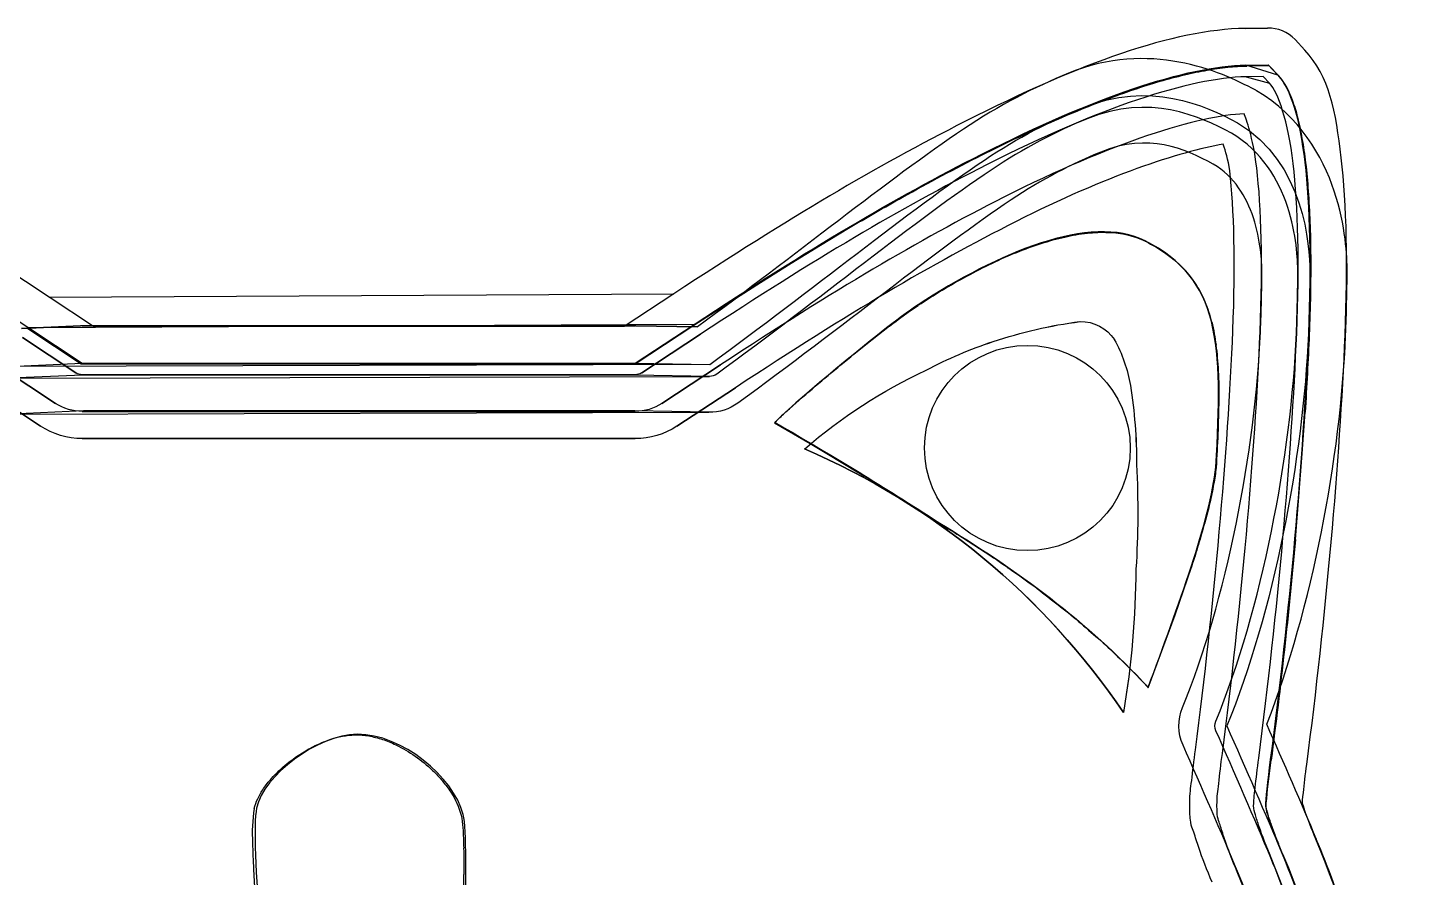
# Model space of a CAD drawing. Extents: x 5 to 93, y -1 to 101.
# Drawn here: x 35.3 to 92.7, y 65.8 to 100.9 of the extents above; entities that cross this region are included whole.
import ezdxf

# ---------------------------------------------------------------- set-up
doc = ezdxf.new("R2010")
doc.units = 0
for name, color, linetype in [('Board_outline_cat', 7, 'CONTINUOUS'), ('Board_outline_dog', 7, 'CONTINUOUS'), ('board_silkscreen_cat', 7, 'CONTINUOUS'), ('board_silkscreen_dog', 7, 'CONTINUOUS'), ('laser_cat_1', 7, 'CONTINUOUS'), ('laser_cat_1_copy_copy', 7, 'CONTINUOUS'), ('laser_cat_2', 7, 'CONTINUOUS'), ('laser_component_cutouts', 7, 'CONTINUOUS'), ('laser_dog_1', 7, 'CONTINUOUS'), ('laser_dog_2', 7, 'CONTINUOUS'), ('laser_dog_2_copy', 7, 'CONTINUOUS'), ('Layer_3_board_inset', 7, 'CONTINUOUS'), ('Mech_Outlines_Cat', 7, 'CONTINUOUS'), ('Mech_Outlines_Dog', 7, 'CONTINUOUS'), ('Silkscreen_cat', 7, 'CONTINUOUS'), ('Silkscreen_dog', 7, 'CONTINUOUS')]:
    doc.layers.add(name, color=color, linetype=linetype)

msp = doc.modelspace()

# ---------------------------------------------------------------- linework, layer by layer
at = {"layer": 'Board_outline_cat', "color": 1}
for points in [[(85.574518, 99.328981), (86.491225, 99.3449), (86.89402, 98.914114)], [(35.30958, 88.47957), (37.516572, 87.018165), (48.935587, 87.018165), (60.354599, 87.018165), (62.780049, 88.611344)]]:
    msp.add_lwpolyline(points, close=True, dxfattribs=at)
for points in [[(12.478233, 99.356153), (17.256815, 99.003159), (24.956174, 95.335275), (35.30958, 88.47957)], [(74.6716, 95.653322), (79.31296, 98.008572), (83.102275, 99.286048), (85.574518, 99.328981)], [(86.89402, 98.914114), (87.939337, 97.796151), (88.385, 94.009848), (88.151152, 88.233632)], [(62.780049, 88.611344), (67.619549, 91.790215), (70.977768, 93.778896), (74.6716, 95.653322)], [(88.151152, 88.233632), (87.944115, 83.11966), (87.363992, 76.622167), (86.579832, 70.63453)], [(86.579832, 70.63453), (86.467438, 69.77634), (86.375194, 68.923729), (86.374841, 68.739839)], [(86.374841, 68.739839), (86.374528, 68.55595), (86.681254, 67.668103), (87.056549, 66.766847)], [(87.056549, 66.766847), (89.06572, 61.941892), (90.602016, 55.87501), (91.219154, 50.328572)]]:
    msp.add_open_spline(points, degree=3, dxfattribs=at)
at = {"layer": 'Board_outline_dog', "color": 1}
msp.add_lwpolyline([(34.511335, 86.88308), (37.516572, 87.018165), (48.935587, 87.018165), (60.354599, 87.018165), (63.428623, 86.964964)], close=True, dxfattribs=at)
for points in [[(78.828639, 97.569294), (81.591232, 98.696587), (83.871341, 97.676932), (85.221741, 96.947731)], [(74.771379, 95.403871), (76.147281, 96.32583), (77.539228, 97.043141), (78.828639, 97.569294)], [(85.221741, 96.947731), (88.004497, 95.298469), (88.211559, 91.82059), (88.211361, 90.805311)], [(63.428623, 86.964964), (67.621429, 90.007859), (71.676231, 93.329882), (74.771379, 95.403871)], [(88.211361, 90.805311), (88.207859, 89.998921), (88.187886, 89.140818), (88.151152, 88.233632)], [(88.151152, 88.233632), (87.944115, 83.11966), (86.715419, 76.721948), (84.78378, 72.031459)], [(84.78378, 72.031459), (85.54776, 70.301531), (86.398242, 68.357689), (87.056549, 66.766847)], [(87.056549, 66.766847), (88.009636, 64.478041), (88.856314, 61.90977), (89.548945, 59.250157)]]:
    msp.add_open_spline(points, degree=3, dxfattribs=at)
at = {"layer": 'board_silkscreen_cat', "color": 7}
for points in [[(83.026383, 98.928589), (83.026383, 98.923297)], [(83.957722, 99.12174), (83.960367, 99.119094)], [(84.817617, 99.246094), (84.817617, 99.243448)], [(85.598141, 99.293716), (86.51624, 99.312237)], [(86.51624, 99.31224), (86.918409, 98.880966)], [(86.918409, 98.880966), (86.918409, 98.87832)], [(80.954709, 98.325341), (80.954709, 98.325341)], [(82.023617, 98.661362), (82.026263, 98.661362)], [(79.816987, 97.917883), (79.819633, 97.917883)], [(87.474029, 97.894073), (87.474029, 97.894073)], [(78.621081, 97.444276), (78.621081, 97.444276)], [(87.696287, 97.171758), (87.698933, 97.171758)], [(77.361662, 96.901886), (77.364308, 96.901886)], [(87.881498, 96.301279), (87.878852, 96.298633)], [(74.678781, 95.621297), (74.678781, 95.621297)], [(88.029664, 95.287925), (88.03231, 95.287925)], [(71.392662, 93.87505), (71.392662, 93.87505)], [(88.138136, 94.134341), (88.138136, 94.136987)], [(67.990125, 91.89332), (69.154281, 92.59182)], [(69.154281, 92.59182), (69.156927, 92.589175)], [(88.20693, 92.84582), (88.209576, 92.84582)], [(66.780977, 91.149841), (67.990125, 91.89332)], [(88.23868, 91.425005), (88.241326, 91.425005)], [(65.516261, 90.353448), (66.780977, 91.149841)], [(62.769883, 88.58338), (65.516261, 90.353448)], [(88.228102, 89.877195), (88.230748, 89.87455)], [(60.341011, 86.990591), (62.769883, 88.58338)], [(35.261162, 88.451089), (37.470427, 86.990591)], [(88.177828, 88.205029), (88.180474, 88.202383)], [(37.470427, 86.990591), (48.905727, 86.990591)], [(48.905727, 86.990591), (60.341011, 86.990591)], [(87.894724, 83.281136), (88.011141, 84.987693)], [(87.608969, 79.735714), (87.894724, 83.281136)], [(87.608969, 79.735714), (87.608969, 79.733068)], [(86.510959, 69.861469), (86.606203, 70.612883)], [(86.460685, 69.414323), (86.484498, 69.628633)], [(86.48449, 69.628633), (86.510959, 69.861469)], [(86.410414, 68.906318), (86.423644, 69.049195)], [(86.423641, 69.049195), (86.439516, 69.218526)], [(86.439516, 69.218526), (86.460683, 69.414323)], [(86.39982, 68.721115), (86.39982, 68.721115)], [(86.402469, 68.795198), (86.402469, 68.795198)], [(86.434219, 68.530615), (86.434219, 68.530615)], [(86.47656, 68.382448), (86.47656, 68.382448)], [(86.532112, 68.205175), (86.532112, 68.205175)], [(86.600906, 68.004089), (86.598261, 68.001443)], [(86.680279, 67.779198), (86.600906, 68.004089)], [(86.770245, 67.535779), (86.680279, 67.779198)], [(87.082451, 66.747318), (86.971331, 67.017198)], [(86.971331, 67.017198), (86.971331, 67.017198)], [(87.082451, 66.747318), (87.082451, 66.747318)]]:
    msp.add_lwpolyline(points, dxfattribs=at)
at = {"layer": 'board_silkscreen_cat', "color": 4}
for points in [[(78.718974, 88.736841), (78.72162, 88.736841)], [(80.137138, 87.998654), (80.137138, 87.996008)], [(75.131227, 87.908695), (75.131227, 87.903404)], [(72.366326, 86.728656), (72.368972, 86.726011)], [(80.801245, 86.091008), (80.801245, 86.091008)], [(67.347172, 83.476925), (67.34188, 83.471633)], [(67.347172, 83.476925), (67.349818, 83.471633)], [(81.055235, 82.823404), (81.05788, 82.823404)], [(81.036727, 78.523925), (81.028789, 78.523925)]]:
    msp.add_lwpolyline(points, dxfattribs=at)
at = {"layer": 'board_silkscreen_cat', "color": 7}
for points in [[(82.026263, 98.661362), (82.356992, 98.759258), (82.69037, 98.84657), (83.029029, 98.928589)], [(83.026383, 98.923297), (83.351831, 99.005315), (83.664039, 99.071461), (83.96037, 99.11644)], [(83.960367, 99.119094), (84.230232, 99.172013), (84.518636, 99.214344), (84.817615, 99.243448)], [(84.817617, 99.243448), (85.082201, 99.275201), (85.344136, 99.291073), (85.598141, 99.291073)], [(86.918409, 98.87832), (87.16712, 98.589922), (87.35498, 98.253904), (87.474029, 97.89407)], [(79.819633, 97.917883), (80.195336, 98.060758), (80.573703, 98.195698), (80.954706, 98.325341)], [(80.954709, 98.325341), (81.30924, 98.444406), (81.666438, 98.555531), (82.026266, 98.661362)], [(78.621081, 97.444276), (79.017956, 97.60832), (79.414831, 97.76707), (79.816987, 97.917883)], [(87.474029, 97.894073), (87.561347, 97.663883), (87.635438, 97.423115), (87.698935, 97.171758)], [(77.364308, 96.901886), (77.779706, 97.089737), (78.200383, 97.269656), (78.621078, 97.444276)], [(87.698933, 97.171758), (87.778302, 96.856906), (87.839154, 96.568508), (87.878847, 96.301279)], [(74.678781, 95.621297), (75.562498, 96.071094), (76.459425, 96.497073), (77.361662, 96.904529)], [(87.878852, 96.298633), (87.942349, 95.970547), (87.99262, 95.63188), (88.027019, 95.285279)], [(71.392662, 93.87505), (72.4748, 94.4783), (73.572826, 95.060383), (74.678781, 95.621297)], [(88.03231, 95.287925), (88.077284, 94.904279), (88.11168, 94.520636), (88.140781, 94.134341)], [(69.156927, 92.589175), (69.89511, 93.028386), (70.641237, 93.457008), (71.392659, 93.87505)], [(88.138136, 94.136987), (88.169883, 93.705719), (88.191055, 93.277091), (88.20693, 92.845823)], [(88.209576, 92.84582), (88.228097, 92.372216), (88.236034, 91.898612), (88.241323, 91.425005)], [(88.241326, 91.425005), (88.243972, 90.90907), (88.241326, 90.393133), (88.230742, 89.877195)], [(88.230748, 89.87455), (88.220164, 89.318925), (88.204279, 88.760656), (88.180474, 88.202383)], [(88.180474, 88.202383), (88.135485, 87.130823), (88.079933, 86.056615), (88.011138, 84.985055)], [(87.608969, 79.733068), (87.336456, 76.687716), (87.003078, 73.645008), (86.606203, 70.610237)], [(86.39982, 68.721115), (86.39982, 68.747573), (86.39982, 68.771386), (86.402466, 68.795198)], [(86.434219, 68.530615), (86.415698, 68.591464), (86.405117, 68.654969), (86.39982, 68.721115)], [(86.402469, 68.795198), (86.405115, 68.832234), (86.407761, 68.869281), (86.410406, 68.906318)], [(86.47656, 68.382448), (86.463331, 68.43007), (86.447445, 68.480344), (86.436867, 68.527966)], [(86.532112, 68.205175), (86.513591, 68.266031), (86.495084, 68.32424), (86.47656, 68.382448)], [(86.598261, 68.001443), (86.577094, 68.070229), (86.553287, 68.136375), (86.532115, 68.205169)], [(86.971331, 67.017198), (86.902537, 67.189175), (86.833742, 67.361154), (86.767597, 67.535779)], [(87.082451, 66.747318), (87.728034, 65.196862), (88.283654, 63.651698), (88.749323, 62.119758)]]:
    msp.add_open_spline(points, degree=3, dxfattribs=at)
at = {"layer": 'board_silkscreen_cat', "color": 4}
for points in [[(75.131227, 87.903404), (76.295383, 88.300279), (77.496602, 88.57544), (78.721623, 88.731544)], [(78.72162, 88.736841), (79.287818, 88.744779), (79.822281, 88.466964), (80.139784, 87.996005)], [(80.137138, 87.996008), (80.465219, 87.400695), (80.690125, 86.757758), (80.801245, 86.091011)], [(72.368972, 86.726011), (73.265914, 87.202258), (74.189308, 87.596492), (75.131224, 87.90605)], [(67.349818, 83.471633), (68.852651, 84.778675), (70.540693, 85.874047), (72.366323, 86.726005)], [(80.801245, 86.091008), (80.973214, 85.016802), (81.057883, 83.92407), (81.057883, 82.820755)], [(67.34188, 83.471633), (72.68648, 81.177695), (77.258472, 77.396797), (80.518138, 72.576089)], [(81.05788, 82.823404), (81.129323, 81.35232), (81.121378, 79.918276), (81.031422, 78.523925)], [(81.028789, 78.523925), (81.01556, 76.53955), (80.843578, 74.552526), (80.515498, 72.581386)]]:
    msp.add_open_spline(points, degree=3, dxfattribs=at)
at = {"layer": 'board_silkscreen_dog', "color": 7}
for points in [[(83.032778, 98.927502), (83.032778, 98.92221)], [(83.964117, 99.120653), (83.966763, 99.118007)], [(84.824013, 99.245007), (84.824013, 99.242362)], [(85.604536, 99.29263), (86.522635, 99.311151)], [(86.522635, 99.311153), (86.924804, 98.87988)], [(86.924804, 98.87988), (86.924804, 98.877234)], [(80.961104, 98.324255), (80.961104, 98.324255)], [(82.030013, 98.660276), (82.032658, 98.660276)], [(79.823382, 97.916796), (79.826028, 97.916796)], [(87.480424, 97.892987), (87.480424, 97.892987)], [(78.627476, 97.44319), (78.627476, 97.44319)], [(87.702682, 97.170671), (87.705328, 97.170671)], [(77.368057, 96.900799), (77.370703, 96.900799)], [(87.887893, 96.300192), (87.885247, 96.297546)], [(74.685177, 95.62021), (74.685177, 95.62021)], [(88.03606, 95.286838), (88.038705, 95.286838)], [(71.399057, 93.873963), (71.399057, 93.873963)], [(88.144531, 94.133255), (88.144531, 94.135901)], [(67.996521, 91.892234), (69.160677, 92.590734)], [(69.160677, 92.590734), (69.163322, 92.588088)], [(88.213325, 92.844734), (88.215971, 92.844734)], [(66.787372, 91.148755), (67.996521, 91.892234)], [(88.245075, 91.423919), (88.247721, 91.423919)], [(65.522656, 90.352362), (66.787372, 91.148755)], [(62.776278, 88.582294), (65.522656, 90.352362)], [(88.234497, 89.876109), (88.237143, 89.873463)], [(60.347406, 86.989505), (62.776278, 88.582294)], [(35.267557, 88.450002), (37.476822, 86.989505)], [(88.184224, 88.203942), (88.186869, 88.201296)], [(37.476822, 86.989505), (48.912122, 86.989505)], [(48.912122, 86.989505), (60.347406, 86.989505)], [(87.901119, 83.280049), (88.017536, 84.986606)], [(87.615364, 79.734627), (87.901119, 83.280049)], [(87.615364, 79.734627), (87.615364, 79.731981)], [(86.517354, 69.860382), (86.612599, 70.611796)], [(86.46708, 69.413237), (86.490893, 69.627546)], [(86.490885, 69.627546), (86.517354, 69.860382)], [(86.41681, 68.905231), (86.430039, 69.048109)], [(86.430036, 69.048109), (86.445911, 69.21744)], [(86.445911, 69.21744), (86.467078, 69.413237)], [(86.406216, 68.720028), (86.406216, 68.720028)], [(86.408864, 68.794112), (86.408864, 68.794112)], [(86.440614, 68.529528), (86.440614, 68.529528)], [(86.482955, 68.381362), (86.482955, 68.381362)], [(86.538507, 68.204088), (86.538507, 68.204088)], [(86.607302, 68.003002), (86.604656, 68.000356)], [(86.686674, 67.778112), (86.607302, 68.003002)], [(86.77664, 67.534692), (86.686674, 67.778112)], [(87.088846, 66.746231), (86.977726, 67.016112)], [(86.977726, 67.016112), (86.977726, 67.016112)], [(87.088846, 66.746231), (87.088846, 66.746231)]]:
    msp.add_lwpolyline(points, dxfattribs=at)
at = {"layer": 'board_silkscreen_dog', "color": 6}
for points in [[(77.114052, 91.95838), (77.116697, 91.955734)], [(78.090364, 92.228255), (78.090364, 92.225609)], [(79.024351, 92.387002), (79.024351, 92.384356)], [(79.897474, 92.418755), (79.897474, 92.416109)], [(81.416179, 92.050984), (81.418825, 92.050984)], [(76.105989, 91.590609), (76.108635, 91.590609)], [(82.262849, 91.54563), (82.260203, 91.542984)], [(75.082052, 91.138174), (75.082052, 91.138174)], [(74.05282, 90.614296), (74.05282, 90.614296)], [(83.474646, 90.310026), (83.474646, 90.310026)], [(73.034179, 90.032213), (73.034179, 90.032213)], [(72.036695, 89.405151), (72.036695, 89.405151)], [(83.874153, 89.561255), (83.874153, 89.561255)], [(70.136989, 87.98963), (70.854015, 88.550544)], [(70.854015, 88.550544), (70.859307, 88.545252)], [(84.154609, 88.717234), (84.159901, 88.717234)], [(69.382935, 87.383731), (70.136989, 87.98963)], [(84.334541, 87.764731), (84.331896, 87.762085)], [(84.427138, 86.69582), (84.429783, 86.69582)], [(66.723875, 85.132132), (67.263619, 85.60838)], [(67.263619, 85.60838), (67.263619, 85.60838)], [(84.44831, 85.499898), (84.450955, 85.497252)], [(66.110039, 84.550046), (67.573177, 83.69544)], [(66.110039, 84.550046), (66.112685, 84.550046)], [(66.327, 84.769653), (66.327, 84.769653)], [(67.573177, 83.69544), (68.261104, 83.287987)], [(80.794414, 83.512884), (80.79706, 83.510238), (80.79706, 83.510238), (80.79706, 83.510238)], [(68.261104, 83.287987), (68.930492, 82.885815), (69.586653, 82.48894)], [(69.586653, 82.48894), (69.589299, 82.48894)], [(84.33982, 82.700612), (84.33982, 82.703257)], [(84.241927, 82.015341), (84.239281, 82.015341)], [(84.083182, 81.250692), (84.085828, 81.250692)], [(72.925692, 80.388148), (72.925692, 80.388148)], [(83.871521, 80.417255), (83.868875, 80.417255)], [(83.614867, 79.528252), (83.614867, 79.525606)], [(74.806893, 79.20282), (74.806893, 79.205466)], [(75.722341, 78.586335), (75.717049, 78.578398)], [(82.99575, 77.61796), (83.321182, 78.591632)], [(82.64913, 76.623132), (82.99575, 77.61796)], [(77.4977, 77.28988), (77.489763, 77.279296)], [(81.540541, 73.606882), (82.284021, 75.61507), (82.64913, 76.623132)], [(79.18839, 75.898169), (79.183099, 75.892877)], [(80.781171, 74.400632), (80.781171, 74.400632)], [(47.740021, 71.466398), (47.742666, 71.463752)], [(48.78776, 71.659546), (48.78776, 71.659546)], [(49.346028, 71.611921), (49.346028, 71.611921)], [(49.909591, 71.471692), (49.912236, 71.469046)], [(46.681687, 70.96369), (46.681687, 70.96369)], [(47.205557, 71.246796), (47.205557, 71.246796)], [(50.467875, 71.246796), (50.467875, 71.246796)], [(51.978635, 70.191112), (51.981281, 70.191112)], [(45.329653, 69.855085), (45.329653, 69.855085)], [(52.388736, 69.754549), (52.388736, 69.751903)], [(44.76081, 69.021651), (44.76081, 69.021651)], [(45.001572, 69.439695), (45.001572, 69.439695)], [(52.732705, 69.291528), (52.732705, 69.291528)], [(44.620572, 68.61419), (44.620572, 68.61419)], [(53.163979, 68.344317), (53.163979, 68.344317)], [(53.232757, 67.815151), (53.235403, 67.815151)], [(44.562364, 67.188088), (44.562364, 67.188088)], [(53.267153, 66.976424), (53.264507, 66.973778)], [(44.670843, 64.857109), (44.602057, 66.105945)], [(44.602057, 66.105945), (44.602057, 66.105945)], [(53.256575, 64.634862), (53.27245, 65.894273)]]:
    msp.add_lwpolyline(points, dxfattribs=at)
at = {"layer": 'board_silkscreen_dog', "color": 7}
for points in [[(82.032658, 98.660276), (82.363388, 98.758171), (82.696765, 98.845484), (83.035424, 98.927502)], [(83.032778, 98.92221), (83.358226, 99.004229), (83.670435, 99.070374), (83.966765, 99.115354)], [(83.966763, 99.118007), (84.236627, 99.170927), (84.525031, 99.213257), (84.82401, 99.242362)], [(84.824013, 99.242362), (85.088596, 99.274114), (85.350531, 99.289987), (85.604536, 99.289987)], [(86.924804, 98.877234), (87.173515, 98.588835), (87.361375, 98.252817), (87.480424, 97.892984)], [(79.826028, 97.916796), (80.201731, 98.059671), (80.580099, 98.194612), (80.961101, 98.324255)], [(80.961104, 98.324255), (81.315635, 98.44332), (81.672833, 98.554445), (82.032661, 98.660276)], [(78.627476, 97.44319), (79.024351, 97.607234), (79.421226, 97.765984), (79.823382, 97.916796)], [(87.480424, 97.892987), (87.567742, 97.662796), (87.641833, 97.422028), (87.70533, 97.170671)], [(77.370703, 96.900799), (77.786101, 97.088651), (78.206778, 97.26857), (78.627474, 97.44319)], [(87.705328, 97.170671), (87.784697, 96.85582), (87.845549, 96.567421), (87.885242, 96.300192)], [(74.685177, 95.62021), (75.568893, 96.070007), (76.46582, 96.495987), (77.368057, 96.903442)], [(87.885247, 96.297546), (87.948744, 95.96946), (87.999015, 95.630794), (88.033414, 95.284192)], [(71.399057, 93.873963), (72.481195, 94.477213), (73.579221, 95.059296), (74.685177, 95.62021)], [(88.038705, 95.286838), (88.083679, 94.903192), (88.118075, 94.519549), (88.147177, 94.133255)], [(69.163322, 92.588088), (69.901505, 93.027299), (70.647632, 93.455921), (71.399054, 93.873963)], [(88.144531, 94.135901), (88.176278, 93.704632), (88.19745, 93.276005), (88.213325, 92.844737)], [(88.215971, 92.844734), (88.234492, 92.37113), (88.242429, 91.897526), (88.247718, 91.423919)], [(88.247721, 91.423919), (88.250367, 90.907984), (88.247721, 90.392046), (88.237138, 89.876109)], [(88.237143, 89.873463), (88.22656, 89.317838), (88.210674, 88.75957), (88.186869, 88.201296)], [(88.186869, 88.201296), (88.14188, 87.129737), (88.086328, 86.055528), (88.017533, 84.983968)], [(87.615364, 79.731981), (87.342851, 76.68663), (87.009474, 73.643921), (86.612599, 70.609151)], [(86.406216, 68.720028), (86.406216, 68.746487), (86.406216, 68.770299), (86.408861, 68.794112)], [(86.440614, 68.529528), (86.422093, 68.590377), (86.411513, 68.653882), (86.406216, 68.720028)], [(86.408864, 68.794112), (86.41151, 68.831148), (86.414156, 68.868195), (86.416802, 68.905231)], [(86.482955, 68.381362), (86.469726, 68.428984), (86.453841, 68.479257), (86.443263, 68.52688)], [(86.538507, 68.204088), (86.519986, 68.264945), (86.501479, 68.323153), (86.482955, 68.381362)], [(86.604656, 68.000356), (86.583489, 68.069143), (86.559682, 68.135288), (86.53851, 68.204083)], [(86.977726, 67.016112), (86.908932, 67.188088), (86.840138, 67.360067), (86.773992, 67.534692)], [(87.088846, 66.746231), (87.734429, 65.195776), (88.290049, 63.650612), (88.755718, 62.118671)]]:
    msp.add_open_spline(points, degree=3, dxfattribs=at)
at = {"layer": 'board_silkscreen_dog', "color": 6}
for points in [[(76.108635, 91.590609), (76.457888, 91.73613), (76.793914, 91.857835), (77.116697, 91.955734)], [(77.116697, 91.955734), (77.436849, 92.064216), (77.762281, 92.154171), (78.09301, 92.225612)], [(78.090364, 92.225609), (78.39464, 92.297044), (78.7042, 92.349958), (79.021703, 92.384356)], [(79.024351, 92.384356), (79.315385, 92.418752), (79.606421, 92.429335), (79.897474, 92.416104)], [(79.897474, 92.416109), (80.423992, 92.405526), (80.94258, 92.281174), (81.418828, 92.050987)], [(81.418825, 92.050984), (81.712507, 91.905463), (81.995614, 91.73613), (82.262846, 91.542987)], [(75.082052, 91.138174), (75.423359, 91.304859), (75.764682, 91.455671), (76.108638, 91.590609)], [(82.260203, 91.542984), (82.739099, 91.214898), (83.151846, 90.79421), (83.474648, 90.310023)], [(74.05282, 90.614296), (74.391494, 90.796859), (74.73545, 90.971484), (75.082052, 91.138174)], [(73.034179, 90.032213), (73.370205, 90.233294), (73.708864, 90.429088), (74.05282, 90.614296)], [(83.474646, 90.310026), (83.630739, 90.074546), (83.763031, 89.82319), (83.874153, 89.561255)], [(72.036695, 89.405151), (72.364778, 89.622112), (72.698153, 89.831127), (73.034179, 90.032213)], [(70.859307, 88.545252), (71.20856, 88.82571), (71.600153, 89.111458), (72.036705, 89.402499)], [(83.874153, 89.561255), (83.987937, 89.288734), (84.083182, 89.005627), (84.154609, 88.714585)], [(84.159901, 88.717234), (84.241921, 88.389153), (84.300138, 88.071651), (84.337169, 87.762091)], [(67.263619, 85.60838), (67.962122, 86.21163), (68.668554, 86.804294), (69.385583, 87.38638)], [(72.298643, 83.512884), (72.298643, 85.854446), (74.200997, 87.751509), (76.547852, 87.751509)], [(76.547852, 87.751509), (78.89206, 87.751509), (80.794414, 85.854446), (80.794414, 83.510238)], [(84.331896, 87.762085), (84.379515, 87.428713), (84.411263, 87.071526), (84.427138, 86.693171)], [(84.429783, 86.69582), (84.45095, 86.269838), (84.456242, 85.870315), (84.448304, 85.499898)], [(66.327, 84.769653), (66.456643, 84.894002), (66.588935, 85.013067), (66.723875, 85.132132)], [(84.450955, 85.497252), (84.4377, 84.565916), (84.400685, 83.631937), (84.342466, 82.697958)], [(66.112685, 84.550046), (66.181479, 84.626778), (66.252922, 84.700859), (66.329646, 84.769653)], [(76.547852, 79.268967), (74.200997, 79.271613), (72.298643, 81.168676), (72.298643, 83.512884)], [(80.79706, 83.510238), (80.79706, 81.168676), (78.894706, 79.268967), (76.547852, 79.268967)], [(80.794414, 83.510238), (80.79706, 83.510238), (80.79706, 83.510238), (80.79706, 83.510238)], [(69.589299, 82.48894), (70.71113, 81.806317), (71.825031, 81.105174), (72.928338, 80.388148)], [(84.33982, 82.703257), (84.316007, 82.465132), (84.284268, 82.237596), (84.239278, 82.017987)], [(84.239281, 82.015341), (84.194307, 81.761335), (84.141388, 81.50469), (84.080536, 81.250692)], [(84.085828, 81.250692), (84.019682, 80.972882), (83.950888, 80.695065), (83.874151, 80.419903)], [(72.925692, 80.388148), (73.5607, 80.007153), (74.18776, 79.610278), (74.806893, 79.20546)], [(83.868875, 80.417255), (83.786854, 80.118276), (83.702185, 79.821942), (83.612221, 79.525612)], [(83.614867, 79.525606), (83.519619, 79.213398), (83.421724, 78.901184), (83.321182, 78.588979)], [(74.806893, 79.205466), (75.113802, 79.001739), (75.418078, 78.795364), (75.722341, 78.586341)], [(75.717049, 78.578398), (76.338815, 78.165648), (76.931476, 77.734377), (77.492393, 77.279294)], [(77.489763, 77.279296), (78.0692, 76.850671), (78.632765, 76.387651), (79.180453, 75.890234)], [(79.183099, 75.892877), (79.704338, 75.451026), (80.236138, 74.95096), (80.781177, 74.397981)], [(80.781171, 74.400632), (81.040474, 74.13869), (81.291833, 73.874106), (81.540541, 73.606882)], [(47.205557, 71.246796), (47.382822, 71.331466), (47.562736, 71.402901), (47.740021, 71.463757)], [(47.742666, 71.463752), (48.081341, 71.585458), (48.433239, 71.648955), (48.787773, 71.656893)], [(48.78776, 71.659546), (48.978268, 71.659546), (49.166111, 71.643671), (49.346028, 71.611921)], [(49.346028, 71.611921), (49.539185, 71.580174), (49.727028, 71.532544), (49.912239, 71.469046)], [(49.912236, 71.469046), (50.097447, 71.410835), (50.285307, 71.334106), (50.470505, 71.246796)], [(45.329653, 69.855085), (45.72388, 70.289005), (46.181619, 70.66207), (46.681687, 70.96369)], [(46.681687, 70.96369), (46.848359, 71.066882), (47.022994, 71.159487), (47.205557, 71.246796)], [(50.467875, 71.246796), (51.02614, 70.976924), (51.536783, 70.619734), (51.978635, 70.191112)], [(51.981281, 70.191112), (52.124151, 70.056171), (52.261739, 69.910653), (52.391382, 69.754549)], [(45.001572, 69.439695), (45.099468, 69.582565), (45.210588, 69.722794), (45.329653, 69.855085)], [(52.388736, 69.751903), (52.513099, 69.60638), (52.626867, 69.450276), (52.730057, 69.291531)], [(44.620572, 68.61419), (44.649682, 68.751778), (44.697312, 68.889359), (44.76081, 69.021651)], [(44.76081, 69.021651), (44.829604, 69.169815), (44.911625, 69.307403), (45.001572, 69.437046)], [(52.732705, 69.291528), (52.925846, 69.000487), (53.071364, 68.680335), (53.16133, 68.344317)], [(44.562364, 67.188088), (44.535906, 67.666984), (44.557072, 68.14588), (44.623221, 68.61419)], [(53.163979, 68.344317), (53.201007, 68.172338), (53.224828, 67.995065), (53.232757, 67.815151)], [(53.235403, 67.815151), (53.253924, 67.537341), (53.264502, 67.256882), (53.267151, 66.976424)], [(44.602057, 66.105945), (44.583536, 66.465773), (44.570302, 66.828252), (44.562364, 67.188088)], [(53.264507, 66.973778), (53.272445, 66.613942), (53.275091, 66.254112), (53.272445, 65.891635)]]:
    msp.add_open_spline(points, degree=3, dxfattribs=at)
at = {"layer": 'laser_cat_1', "color": 1}
for points in [[(85.574518, 99.328982), (86.491225, 99.344901), (86.89402, 98.914114)], [(35.30958, 88.47957), (37.516572, 87.018166), (48.935587, 87.018166), (60.354599, 87.018166), (62.780049, 88.611345)]]:
    msp.add_lwpolyline(points, close=True, dxfattribs=at)
at = {"layer": 'laser_cat_1', "color": 7}
for points in [[(78.720098, 88.734188), (78.721509, 88.736841)], [(80.138352, 87.99733), (80.136941, 87.996004)], [(75.131024, 87.907367), (75.131024, 87.903399)], [(72.366228, 86.727331), (72.368768, 86.726005)], [(80.801046, 86.091006), (80.801046, 86.091004)], [(67.341877, 83.471634), (67.347183, 83.476925), (67.349723, 83.471634)], [(81.056359, 82.822077), (81.05777, 82.823403)], [(81.036724, 78.523925), (81.028794, 78.523925)]]:
    msp.add_lwpolyline(points, dxfattribs=at)
at = {"layer": 'laser_cat_1', "color": 1}
for points in [[(12.478233, 99.356154), (17.256815, 99.00316), (24.956174, 95.335276), (35.30958, 88.47957)], [(74.6716, 95.653323), (79.31296, 98.008573), (83.102275, 99.286049), (85.574518, 99.328982)], [(86.89402, 98.914114), (87.939337, 97.796152), (88.385, 94.009849), (88.151152, 88.233633)], [(62.780049, 88.611345), (67.619549, 91.790215), (70.977768, 93.778896), (74.6716, 95.653323)], [(88.151152, 88.233633), (87.944115, 83.119661), (87.363992, 76.622168), (86.579832, 70.634531)], [(86.579832, 70.634531), (86.467438, 69.776341), (86.375194, 68.92373), (86.374841, 68.73984)], [(86.374841, 68.73984), (86.374528, 68.555951), (86.681254, 67.668103), (87.056549, 66.766847)], [(87.056549, 66.766847), (89.06572, 61.941893), (90.602016, 55.875011), (91.219154, 50.328573)]]:
    msp.add_open_spline(points, degree=3, dxfattribs=at)
at = {"layer": 'laser_cat_1', "color": 7}
for points in [[(75.131024, 87.903399), (76.295179, 88.300274), (77.496399, 88.575435), (78.720098, 88.734188)], [(78.721509, 88.736841), (79.287709, 88.744777), (79.822173, 88.466963), (80.138352, 87.99733)], [(80.136941, 87.996004), (80.465021, 87.400691), (80.689927, 86.757754), (80.801046, 86.091006)], [(72.368768, 86.726005), (73.26571, 87.202252), (74.189105, 87.596487), (75.131024, 87.907367)], [(67.349723, 83.471634), (68.852556, 84.778675), (70.540598, 85.874047), (72.366228, 86.727331)], [(80.801046, 86.091004), (80.973016, 85.016798), (81.057685, 83.924066), (81.056359, 82.822077)], [(80.516823, 72.578738), (77.258469, 77.396798), (72.686477, 81.177696), (67.341877, 83.471634)], [(81.05777, 82.823403), (81.129214, 81.35232), (81.121267, 79.918276), (81.031326, 78.523924)], [(81.028794, 78.523925), (81.015558, 76.53955), (80.843583, 74.552527), (80.516823, 72.578738)]]:
    msp.add_open_spline(points, degree=3, dxfattribs=at)
at = {"layer": 'laser_cat_1_copy_copy', "color": 1}
for points in [[(85.574518, 99.328982), (86.491225, 99.344901), (86.89402, 98.914114)], [(35.30958, 88.47957), (37.516572, 87.018166), (48.935587, 87.018166), (60.354599, 87.018166), (62.780049, 88.611345)]]:
    msp.add_lwpolyline(points, close=True, dxfattribs=at)
at = {"layer": 'laser_cat_1_copy_copy', "color": 7}
for points in [[(78.720098, 88.734188), (78.721509, 88.736841)], [(80.138352, 87.99733), (80.136941, 87.996004)], [(75.131024, 87.907367), (75.131024, 87.903399)], [(72.366228, 86.727331), (72.368768, 86.726005)], [(80.801046, 86.091006), (80.801046, 86.091004)], [(67.341877, 83.471634), (67.347183, 83.476925), (67.349723, 83.471634)], [(81.056359, 82.822077), (81.05777, 82.823403)], [(81.036724, 78.523925), (81.028794, 78.523925)]]:
    msp.add_lwpolyline(points, dxfattribs=at)
at = {"layer": 'laser_cat_1_copy_copy', "color": 1}
for points in [[(12.478233, 99.356154), (17.256815, 99.00316), (24.956174, 95.335276), (35.30958, 88.47957)], [(74.6716, 95.653323), (79.31296, 98.008573), (83.102275, 99.286049), (85.574518, 99.328982)], [(86.89402, 98.914114), (87.939337, 97.796152), (88.385, 94.009849), (88.151152, 88.233633)], [(62.780049, 88.611345), (67.619549, 91.790215), (70.977768, 93.778896), (74.6716, 95.653323)], [(88.151152, 88.233633), (87.944115, 83.119661), (87.363992, 76.622168), (86.579832, 70.634531)], [(86.579832, 70.634531), (86.467438, 69.776341), (86.375194, 68.92373), (86.374841, 68.73984)], [(86.374841, 68.73984), (86.374528, 68.555951), (86.681254, 67.668103), (87.056549, 66.766847)], [(87.056549, 66.766847), (89.06572, 61.941893), (90.602016, 55.875011), (91.219154, 50.328573)]]:
    msp.add_open_spline(points, degree=3, dxfattribs=at)
at = {"layer": 'laser_cat_1_copy_copy', "color": 7}
for points in [[(75.131024, 87.903399), (76.295179, 88.300274), (77.496399, 88.575435), (78.720098, 88.734188)], [(78.721509, 88.736841), (79.287709, 88.744777), (79.822173, 88.466963), (80.138352, 87.99733)], [(80.136941, 87.996004), (80.465021, 87.400691), (80.689927, 86.757754), (80.801046, 86.091006)], [(72.368768, 86.726005), (73.26571, 87.202252), (74.189105, 87.596487), (75.131024, 87.907367)], [(67.349723, 83.471634), (68.852556, 84.778675), (70.540598, 85.874047), (72.366228, 86.727331)], [(80.801046, 86.091004), (80.973016, 85.016798), (81.057685, 83.924066), (81.056359, 82.822077)], [(80.516823, 72.578738), (77.258469, 77.396798), (72.686477, 81.177696), (67.341877, 83.471634)], [(81.05777, 82.823403), (81.129214, 81.35232), (81.121267, 79.918276), (81.031326, 78.523924)], [(81.028794, 78.523925), (81.015558, 76.53955), (80.843583, 74.552527), (80.516823, 72.578738)]]:
    msp.add_open_spline(points, degree=3, dxfattribs=at)
at = {"layer": 'laser_cat_2', "color": 1}
for points in [[(85.574518, 99.328982), (86.491225, 99.344901), (86.89402, 98.914114)], [(35.30958, 88.47957), (37.516572, 87.018166), (48.935587, 87.018166), (60.354599, 87.018166), (62.780049, 88.611345)]]:
    msp.add_lwpolyline(points, close=True, dxfattribs=at)
for points in [[(12.478233, 99.356154), (17.256815, 99.00316), (24.956174, 95.335276), (35.30958, 88.47957)], [(74.6716, 95.653323), (79.31296, 98.008573), (83.102275, 99.286049), (85.574518, 99.328982)], [(86.89402, 98.914114), (87.939337, 97.796152), (88.385, 94.009849), (88.151152, 88.233633)], [(62.780049, 88.611345), (67.619549, 91.790215), (70.977768, 93.778896), (74.6716, 95.653323)], [(88.151152, 88.233633), (87.944115, 83.119661), (87.363992, 76.622168), (86.579832, 70.634531)], [(86.579832, 70.634531), (86.467438, 69.776341), (86.375194, 68.92373), (86.374841, 68.73984)], [(86.374841, 68.73984), (86.374528, 68.555951), (86.681254, 67.668103), (87.056549, 66.766847)], [(87.056549, 66.766847), (89.06572, 61.941893), (90.602016, 55.875011), (91.219154, 50.328573)]]:
    msp.add_open_spline(points, degree=3, dxfattribs=at)
at = {"layer": 'laser_component_cutouts', "color": 6}
msp.add_lwpolyline([(80.794414, 83.512883), (80.79706, 83.510238), (80.79706, 83.510238), (80.79706, 83.510238)], dxfattribs=at)
for points in [[(72.298643, 83.512883), (72.298643, 85.854446), (74.200997, 87.751508), (76.547852, 87.751508)], [(76.547852, 87.751508), (78.89206, 87.751508), (80.794414, 85.854446), (80.794414, 83.510238)], [(76.547852, 79.268966), (74.200997, 79.271612), (72.298643, 81.168675), (72.298643, 83.512883)], [(80.79706, 83.510238), (80.79706, 81.168675), (78.894706, 79.268966), (76.547852, 79.268966)], [(80.794414, 83.510238), (80.79706, 83.510238), (80.79706, 83.510238), (80.79706, 83.510238)]]:
    msp.add_open_spline(points, degree=3, dxfattribs=at)
at = {"layer": 'laser_dog_1', "color": 1}
msp.add_lwpolyline([(34.511336, 86.88308), (37.51657, 87.018165), (48.935586, 87.018165), (60.354599, 87.018165), (63.428623, 86.964964)], close=True, dxfattribs=at)
at = {"layer": 'laser_dog_1', "color": 2}
msp.add_lwpolyline([(81.532544, 73.618192), (81.532544, 73.618192)], close=True, dxfattribs=at)
at = {"layer": 'laser_dog_1', "color": 1}
for points in [[(78.82864, 97.569294), (81.591232, 98.696587), (83.871342, 97.676932), (85.221741, 96.947731)], [(74.77138, 95.403871), (76.147281, 96.32583), (77.539229, 97.043141), (78.82864, 97.569294)], [(85.221741, 96.947731), (88.004498, 95.298469), (88.211558, 91.82059), (88.211361, 90.805311)], [(63.428623, 86.964964), (67.621429, 90.007859), (71.676232, 93.329882), (74.77138, 95.403871)], [(88.211361, 90.805311), (88.207861, 89.998921), (88.18788, 89.140818), (88.151152, 88.233632)], [(88.151152, 88.233632), (87.944116, 83.11966), (86.715419, 76.721948), (84.78378, 72.031459)], [(84.78378, 72.031459), (85.547759, 70.301531), (86.398241, 68.357689), (87.05655, 66.766847)], [(87.05655, 66.766847), (88.009637, 64.478041), (88.856315, 61.90977), (89.548945, 59.250157)]]:
    msp.add_open_spline(points, degree=3, dxfattribs=at)
at = {"layer": 'laser_dog_1', "color": 2}
for points in [[(81.409515, 92.071952), (79.17824, 93.20657), (75.307949, 91.575552), (72.04222, 89.42579)], [(84.328288, 82.717568), (84.626978, 87.872133), (84.511363, 90.494645), (81.409515, 92.071952)], [(72.04222, 89.42579), (70.479071, 88.396799), (66.507278, 85.026506), (66.126151, 84.568502)], [(66.126151, 84.568502), (68.677457, 83.079027), (70.558688, 81.947686), (72.931737, 80.403333)], [(81.532544, 73.618192), (82.766716, 76.922316), (84.106458, 80.580343), (84.328288, 82.717568)], [(72.931737, 80.403333), (76.110434, 78.481656), (79.056532, 76.31925), (81.532544, 73.618192)]]:
    msp.add_open_spline(points, degree=3, dxfattribs=at)
at = {"layer": 'laser_dog_2', "color": 1}
msp.add_lwpolyline([(34.511336, 86.88308), (37.51657, 87.018165), (48.935586, 87.018165), (60.354599, 87.018165), (63.428623, 86.964964)], close=True, dxfattribs=at)
for points in [[(78.82864, 97.569294), (81.591232, 98.696587), (83.871342, 97.676932), (85.221741, 96.947731)], [(74.77138, 95.403871), (76.147281, 96.32583), (77.539229, 97.043141), (78.82864, 97.569294)], [(85.221741, 96.947731), (88.004498, 95.298469), (88.211558, 91.82059), (88.211361, 90.805311)], [(63.428623, 86.964964), (67.621429, 90.007859), (71.676232, 93.329882), (74.77138, 95.403871)], [(88.211361, 90.805311), (88.207861, 89.998921), (88.18788, 89.140818), (88.151152, 88.233632)], [(88.151152, 88.233632), (87.944116, 83.11966), (86.715419, 76.721948), (84.78378, 72.031459)], [(84.78378, 72.031459), (85.547759, 70.301531), (86.398241, 68.357689), (87.05655, 66.766847)], [(87.05655, 66.766847), (88.009637, 64.478041), (88.856315, 61.90977), (89.548945, 59.250157)]]:
    msp.add_open_spline(points, degree=3, dxfattribs=at)
at = {"layer": 'laser_dog_2', "color": 7}
for points in [[(48.876486, 71.681729), (47.212668, 71.668515), (44.995905, 69.96419), (44.716517, 68.635475)], [(53.246359, 68.365203), (52.848815, 69.930767), (50.710818, 71.696295), (48.876486, 71.681729)], [(44.716517, 68.635475), (44.427168, 67.259395), (45.232599, 60.231381), (45.1097, 57.003173)], [(53.22618, 57.011657), (53.12697, 59.769578), (53.546019, 67.185109), (53.246359, 68.365203)]]:
    msp.add_open_spline(points, degree=3, dxfattribs=at)
at = {"layer": 'laser_dog_2_copy', "color": 1}
msp.add_lwpolyline([(34.511336, 86.88308), (37.51657, 87.018165), (48.935586, 87.018165), (60.354599, 87.018165), (63.428623, 86.964964)], close=True, dxfattribs=at)
at = {"layer": 'laser_dog_2_copy', "color": 6}
msp.add_lwpolyline([(80.794414, 83.512883), (80.79706, 83.510238), (80.79706, 83.510238), (80.79706, 83.510238)], dxfattribs=at)
at = {"layer": 'laser_dog_2_copy', "color": 2}
msp.add_lwpolyline([(81.532544, 73.618192), (81.532544, 73.618192)], close=True, dxfattribs=at)
at = {"layer": 'laser_dog_2_copy', "color": 1}
for points in [[(78.82864, 97.569294), (81.591232, 98.696587), (83.871342, 97.676932), (85.221741, 96.947731)], [(74.77138, 95.403871), (76.147281, 96.32583), (77.539229, 97.043141), (78.82864, 97.569294)], [(85.221741, 96.947731), (88.004498, 95.298469), (88.211558, 91.82059), (88.211361, 90.805311)], [(63.428623, 86.964964), (67.621429, 90.007859), (71.676232, 93.329882), (74.77138, 95.403871)], [(88.211361, 90.805311), (88.207861, 89.998921), (88.18788, 89.140818), (88.151152, 88.233632)], [(88.151152, 88.233632), (87.944116, 83.11966), (86.715419, 76.721948), (84.78378, 72.031459)], [(84.78378, 72.031459), (85.547759, 70.301531), (86.398241, 68.357689), (87.05655, 66.766847)], [(87.05655, 66.766847), (88.009637, 64.478041), (88.856315, 61.90977), (89.548945, 59.250157)]]:
    msp.add_open_spline(points, degree=3, dxfattribs=at)
at = {"layer": 'laser_dog_2_copy', "color": 2}
for points in [[(81.409515, 92.071952), (79.17824, 93.20657), (75.307949, 91.575552), (72.04222, 89.42579)], [(84.328288, 82.717568), (84.626978, 87.872133), (84.511363, 90.494645), (81.409515, 92.071952)], [(72.04222, 89.42579), (70.479071, 88.396799), (66.507278, 85.026506), (66.126151, 84.568502)], [(66.126151, 84.568502), (68.677457, 83.079027), (70.558688, 81.947686), (72.931737, 80.403333)], [(81.532544, 73.618192), (82.766716, 76.922316), (84.106458, 80.580343), (84.328288, 82.717568)], [(72.931737, 80.403333), (76.110434, 78.481656), (79.056532, 76.31925), (81.532544, 73.618192)]]:
    msp.add_open_spline(points, degree=3, dxfattribs=at)
at = {"layer": 'laser_dog_2_copy', "color": 6}
for points in [[(72.298643, 83.512883), (72.298643, 85.854446), (74.200997, 87.751508), (76.547852, 87.751508)], [(76.547852, 87.751508), (78.89206, 87.751508), (80.794414, 85.854446), (80.794414, 83.510238)], [(76.547852, 79.268966), (74.200997, 79.271612), (72.298643, 81.168675), (72.298643, 83.512883)], [(80.79706, 83.510238), (80.79706, 81.168675), (78.894706, 79.268966), (76.547852, 79.268966)], [(80.794414, 83.510238), (80.79706, 83.510238), (80.79706, 83.510238), (80.79706, 83.510238)]]:
    msp.add_open_spline(points, degree=3, dxfattribs=at)
at = {"layer": 'laser_dog_2_copy', "color": 7}
for points in [[(48.876486, 71.681729), (47.212668, 71.668515), (44.995905, 69.96419), (44.716517, 68.635475)], [(53.246359, 68.365203), (52.848815, 69.930767), (50.710818, 71.696295), (48.876486, 71.681729)], [(44.716517, 68.635475), (44.427168, 67.259395), (45.232599, 60.231381), (45.1097, 57.003173)], [(53.22618, 57.011657), (53.12697, 59.769578), (53.546019, 67.185109), (53.246359, 68.365203)]]:
    msp.add_open_spline(points, degree=3, dxfattribs=at)
at = {"layer": 'Layer_3_board_inset', "color": 1}
for points in [[(85.574518, 99.328981), (86.491225, 99.3449), (86.89402, 98.914114)], [(35.30958, 88.47957), (37.516572, 87.018165), (48.935587, 87.018165), (60.354599, 87.018165), (62.780049, 88.611344)], [(35.792989, 84.415723), (33.585886, 85.877193)], [(64.493469, 86.002481), (62.068296, 84.409628)], [(60.354897, 83.896962), (48.935382, 83.896962), (37.516547, 83.896962)], [(83.253517, 68.745199), (83.253517, 68.745893)]]:
    msp.add_lwpolyline(points, close=True, dxfattribs=at)
for points in [[(12.478233, 99.356153), (17.256815, 99.003159), (24.956174, 95.335275), (35.30958, 88.47957)], [(74.6716, 95.653322), (79.31296, 98.008572), (83.102275, 99.286048), (85.574518, 99.328981)], [(86.89402, 98.914114), (87.939337, 97.796151), (88.385, 94.009848), (88.151152, 88.233632)], [(84.635752, 96.063463), (82.845161, 95.749493), (79.77683, 94.743386), (76.084323, 92.86963)], [(84.902581, 94.956186), (84.843326, 95.45968), (84.734788, 95.733704), (84.635752, 96.063463)], [(62.780049, 88.611344), (67.619549, 91.790215), (70.977768, 93.778896), (74.6716, 95.653322)], [(85.03261, 88.359931), (85.145177, 91.140451), (85.085079, 93.405475), (84.902581, 94.956186)], [(76.084323, 92.86963), (72.504137, 91.052871), (69.278412, 89.145516), (64.493469, 86.002481)], [(83.485131, 71.04036), (84.257271, 76.936194), (84.830781, 83.374607), (85.03261, 88.359931)], [(88.151152, 88.233632), (87.944115, 83.11966), (87.363992, 76.622167), (86.579832, 70.63453)], [(37.516547, 83.896962), (36.903557, 83.896913), (36.304117, 84.077334), (35.792989, 84.415723)], [(62.068296, 84.409628), (61.559383, 84.075295), (60.963806, 83.897093), (60.354897, 83.896962)], [(83.332075, 69.770547), (83.372426, 70.143031), (83.425956, 70.588532), (83.485131, 71.04036)], [(86.579832, 70.63453), (86.467438, 69.77634), (86.375194, 68.923729), (86.374841, 68.739839)], [(83.253517, 68.745893), (83.254557, 69.351688), (83.291725, 69.398064), (83.332075, 69.770547)], [(83.423501, 67.63657), (83.362877, 67.852366), (83.251957, 67.82646), (83.253517, 68.745199)], [(86.374841, 68.739839), (86.374528, 68.55595), (86.681254, 67.668103), (87.056549, 66.766847)], [(83.62464, 67.002677), (83.549286, 67.220633), (83.484129, 67.42077), (83.423501, 67.63657)], [(84.175231, 65.566944), (83.963898, 66.074455), (83.775352, 66.566769), (83.62464, 67.002677)], [(87.056549, 66.766847), (89.06572, 61.941892), (90.602016, 55.87501), (91.219154, 50.328572)]]:
    msp.add_open_spline(points, degree=3, dxfattribs=at)
at = {"layer": 'Mech_Outlines_Cat', "color": 1}
for points in [[(86.465618, 100.861633), (85.548644, 100.846057), (85.547951, 100.846057)], [(88.002923, 99.950098), (88.00223, 99.950774), (87.599307, 100.381475)], [(85.574518, 99.328981), (86.491225, 99.3449), (86.89402, 98.914114)], [(86.541433, 98.584108), (86.284763, 98.857711), (85.582472, 98.846199)], [(61.947036, 89.879614), (59.901113, 88.535982), (48.935348, 88.535982), (37.973646, 88.535982), (36.147146, 89.744844)], [(35.30958, 88.47957), (37.516572, 87.018165), (48.935587, 87.018165), (60.354599, 87.018165), (62.780049, 88.611344)], [(37.249666, 86.61536), (35.042563, 88.07683)], [(63.045492, 88.207536), (60.620319, 86.614683)], [(36.413303, 85.352988), (34.206214, 86.814455)], [(63.87648, 86.941794), (63.87648, 86.941101), (61.451307, 85.348247)], [(60.354845, 86.535447), (48.93533, 86.535447), (37.516495, 86.535447)], [(60.354866, 85.020466), (48.935351, 85.020466), (37.516516, 85.020466)], [(84.377015, 68.743157), (84.377015, 68.743851)]]:
    msp.add_lwpolyline(points, close=True, dxfattribs=at)
for points in [[(36.147146, 89.744844), (25.712749, 96.654191), (18.019599, 100.468695), (12.590272, 100.86976)], [(85.547951, 100.846057), (82.57995, 100.794515), (78.72592, 99.411982), (73.984864, 97.006142)], [(87.599307, 100.381475), (87.306218, 100.694505), (86.89438, 100.868933), (86.465618, 100.861633)], [(89.509767, 95.497964), (89.28223, 97.431374), (89.035758, 98.845482), (88.002923, 99.950098)], [(12.478233, 99.356153), (17.256815, 99.003159), (24.956174, 95.335275), (35.30958, 88.47957)], [(74.6716, 95.653322), (79.31296, 98.008572), (83.102275, 99.286048), (85.574518, 99.328981)], [(85.582472, 98.846199), (83.268063, 98.806007), (79.499928, 97.561465), (74.890308, 95.222322)], [(86.89402, 98.914114), (87.939337, 97.796151), (88.385, 94.009848), (88.151152, 88.233632)], [(87.522746, 95.264309), (87.314634, 97.032674), (86.901669, 98.19884), (86.541433, 98.584108)], [(85.503255, 97.317689), (83.65455, 97.252702), (80.015806, 96.125054), (75.575688, 93.871925)], [(86.018631, 95.087559), (85.865602, 96.387863), (85.577022, 97.084221), (85.503255, 97.317689)], [(73.984864, 97.006142), (70.235785, 95.10368), (66.813062, 93.075906), (61.947036, 89.879614)], [(62.780049, 88.611344), (67.619549, 91.790215), (70.977768, 93.778896), (74.6716, 95.653322)], [(89.667563, 88.172329), (89.786603, 91.112741), (89.737303, 93.564554), (89.509767, 95.497964)], [(74.890308, 95.222322), (71.214067, 93.35682), (67.876549, 91.380861), (63.045492, 88.207536)], [(86.155432, 88.314546), (86.269569, 91.1338), (86.212037, 93.444139), (86.018631, 95.087559)], [(87.66835, 88.253587), (87.784599, 91.125043), (87.730858, 93.495944), (87.522746, 95.264309)], [(75.575688, 93.871925), (71.954586, 92.034405), (68.681063, 90.09773), (63.87648, 86.941794)], [(84.599149, 70.894068), (85.375616, 76.822953), (85.951727, 83.282907), (86.155432, 88.314546)], [(86.101232, 70.697662), (86.883531, 76.67109), (87.462121, 83.159527), (87.66835, 88.253587)], [(88.151152, 88.233632), (87.944115, 83.11966), (87.363992, 76.622167), (86.579832, 70.63453)], [(88.084865, 70.437613), (88.874872, 76.46988), (89.457991, 82.995814), (89.667563, 88.172329)], [(37.516495, 86.535447), (37.421637, 86.535315), (37.328838, 86.563106), (37.249666, 86.61536)], [(60.620319, 86.614683), (60.541459, 86.562923), (60.449176, 86.535379), (60.354845, 86.535447)], [(37.516516, 85.020466), (37.124103, 85.020557), (36.740403, 85.136208), (36.413303, 85.352988)], [(61.451307, 85.348247), (61.125607, 85.134411), (60.744487, 85.020475), (60.354866, 85.020466)], [(84.449481, 69.649312), (84.488701, 70.011349), (84.541045, 70.450424), (84.599149, 70.894068)], [(85.954951, 69.486091), (85.992642, 69.834047), (86.044574, 70.265048), (86.101232, 70.697662)], [(86.579832, 70.63453), (86.467438, 69.77634), (86.375194, 68.923729), (86.374841, 68.739839)], [(87.944001, 69.27074), (87.979681, 69.600097), (88.030118, 70.01957), (88.084865, 70.437613)], [(84.377015, 68.743851), (84.377708, 69.164649), (84.410268, 69.287275), (84.449481, 69.649312)], [(85.891969, 68.740457), (85.892298, 68.911933), (85.917246, 69.138134), (85.954951, 69.486091)], [(87.903369, 68.847469), (87.908675, 68.874262), (87.915714, 69.009522), (87.944001, 69.27074)], [(84.505015, 67.940636), (84.453756, 68.123082), (84.375992, 68.138634), (84.377015, 68.743157)], [(85.963076, 68.349693), (85.924448, 68.487187), (85.89166, 68.5594), (85.891969, 68.740457)], [(86.374841, 68.739839), (86.374528, 68.55595), (86.681254, 67.668103), (87.056549, 66.766847)], [(88.009015, 68.518335), (87.960228, 68.659442), (87.92691, 68.767122), (87.903369, 68.847469)], [(88.458024, 67.350104), (88.281892, 67.773079), (88.119467, 68.198873), (88.009015, 68.518335)], [(84.687191, 67.36973), (84.616708, 67.573577), (84.556271, 67.75819), (84.505015, 67.940636)], [(86.118164, 67.864793), (86.054255, 68.049631), (86.001706, 68.212195), (85.963076, 68.349693)], [(86.610512, 66.581436), (86.419199, 67.040868), (86.245977, 67.495112), (86.118164, 67.864793)], [(85.212722, 65.999007), (85.009916, 66.48604), (84.828149, 66.962029), (84.687191, 67.36973)], [(92.727304, 50.496473), (92.093013, 56.197065), (90.53523, 62.361768), (88.458024, 67.350104)], [(87.056549, 66.766847), (89.06572, 61.941892), (90.602016, 55.87501), (91.219154, 50.328572)], [(90.738928, 50.275004), (90.127251, 55.772363), (88.598022, 61.808497), (86.610512, 66.581436)], [(89.233457, 50.107721), (88.638899, 55.451223), (87.132333, 61.389134), (85.212722, 65.999007)]]:
    msp.add_open_spline(points, degree=3, dxfattribs=at)
at = {"layer": 'Mech_Outlines_Dog', "color": 1}
for points in [[(86.232703, 90.806104), (86.232703, 90.80815)], [(87.716416, 90.805309), (87.716416, 90.806002)], [(89.750819, 90.798588), (89.750819, 90.80536)], [(37.4474, 88.556271), (35.002587, 88.445881)], [(60.354827, 88.557623), (48.935313, 88.557623), (37.516478, 88.557623)], [(62.925598, 88.513603), (60.381908, 88.557623)], [(34.511335, 86.88308), (37.516572, 87.018165), (48.935587, 87.018165), (60.354599, 87.018165), (63.428623, 86.964964)], [(63.419985, 86.469676), (60.350764, 86.523177), (48.935313, 86.523177), (37.527314, 86.523177), (34.533942, 86.388408)], [(63.394354, 84.985973), (60.338, 85.039474), (48.935417, 85.039474), (37.561281, 85.039474), (34.601093, 84.906059)], [(88.479668, 67.35544), (88.478974, 67.356827)], [(86.600342, 66.576568), (86.599648, 66.577955)], [(85.229737, 66.006493), (85.22835, 66.01055)]]:
    msp.add_lwpolyline(points, close=True, dxfattribs=at)
for points in [[(85.952895, 98.302337), (84.493011, 99.090657), (81.584346, 100.357113), (78.246654, 98.995146)], [(78.246654, 98.995146), (76.862679, 98.430407), (75.382271, 97.666663), (73.914391, 96.683071)], [(78.828639, 97.569294), (81.591232, 98.696587), (83.871341, 97.676932), (85.221741, 96.947731)], [(86.006394, 98.272537), (85.98878, 98.282825), (85.970926, 98.292759), (85.952895, 98.302337)], [(89.221224, 94.124482), (88.743602, 95.561559), (87.791683, 97.214447), (86.006394, 98.272537)], [(84.972942, 96.519145), (83.657109, 97.228566), (81.585271, 98.160408), (79.015319, 97.111724)], [(74.771379, 95.403871), (76.147281, 96.32583), (77.539228, 97.043141), (78.828639, 97.569294)], [(79.015319, 97.111724), (77.7563, 96.597973), (76.393074, 95.894812), (75.046731, 94.99266)], [(73.914391, 96.683071), (70.810672, 94.603339), (66.923957, 91.439059), (62.925598, 88.513603)], [(84.223352, 95.235903), (83.024143, 95.880323), (81.568773, 96.550148), (79.576173, 95.737056)], [(85.221741, 96.947731), (88.004497, 95.298469), (88.211559, 91.82059), (88.211361, 90.805311)], [(87.290438, 93.483107), (86.916242, 94.608992), (86.234916, 95.769458), (84.972942, 96.519145)], [(63.428623, 86.964964), (67.621429, 90.007859), (71.676231, 93.329882), (74.771379, 95.403871)], [(79.576173, 95.737056), (78.408317, 95.260504), (77.130733, 94.602269), (75.873059, 93.759534)], [(75.046731, 94.99266), (71.988574, 92.943457), (67.927964, 89.618877), (63.719322, 86.564489)], [(85.881896, 93.014577), (85.583911, 93.91116), (85.099958, 94.711205), (84.223352, 95.235903)], [(75.873059, 93.759534), (72.925864, 91.784682), (68.847174, 88.452056), (64.591025, 85.363192)], [(89.750819, 90.80536), (89.750941, 91.418192), (89.698842, 92.687405), (89.221224, 94.124482)], [(87.716416, 90.806002), (87.716478, 91.28006), (87.664949, 92.356266), (87.290438, 93.483107)], [(86.232703, 90.80815), (86.232662, 91.181411), (86.181046, 92.114481), (85.881896, 93.014577)], [(86.173785, 88.313884), (86.209537, 89.196868), (86.229222, 90.028581), (86.232703, 90.806104)], [(87.656821, 88.25417), (87.693309, 89.155307), (87.712921, 90.006144), (87.716416, 90.805309)], [(88.211361, 90.805311), (88.207859, 89.998921), (88.187886, 89.140818), (88.151152, 88.233632)], [(89.689193, 88.171599), (89.726596, 89.095375), (89.747227, 89.971436), (89.750819, 90.798588)], [(37.516478, 88.557623), (37.493454, 88.557689), (37.470413, 88.557242), (37.4474, 88.556271)], [(60.381908, 88.557623), (60.372893, 88.557702), (60.363843, 88.557702), (60.354827, 88.557623)], [(82.954215, 72.784919), (84.757053, 77.162645), (85.976848, 83.449421), (86.173785, 88.313884)], [(84.326186, 72.219311), (86.225623, 76.831602), (87.452308, 83.20258), (87.656821, 88.25417)], [(88.151152, 88.233632), (87.944115, 83.11966), (86.715419, 76.721948), (84.78378, 72.031459)], [(86.433731, 72.094752), (88.318671, 76.943462), (89.483144, 83.082043), (89.689193, 88.171599)], [(63.719322, 86.564489), (63.63248, 86.501227), (63.52741, 86.467947), (63.419985, 86.469676)], [(64.591025, 85.363192), (64.243602, 85.110998), (63.823598, 84.978603), (63.394354, 84.985973)], [(82.973841, 71.231345), (82.755819, 71.724881), (82.748728, 72.286033), (82.954215, 72.784919)], [(84.331595, 71.831256), (84.277028, 71.954475), (84.275076, 72.094619), (84.326186, 72.219311)], [(86.599648, 66.577955), (85.944476, 68.16122), (85.095076, 70.102456), (84.331595, 71.831256)], [(84.78378, 72.031459), (85.54776, 70.301531), (86.398242, 68.357689), (87.056549, 66.766847)], [(88.478974, 67.356827), (87.881382, 68.800893), (87.13226, 70.509138), (86.433731, 72.094752)], [(85.22835, 66.01055), (84.582585, 67.571084), (83.735827, 69.50593), (82.973841, 71.231345)], [(91.030126, 59.669515), (90.323179, 62.378737), (89.461108, 64.998035), (88.479668, 67.35544)], [(87.056549, 66.766847), (88.009636, 64.478041), (88.856314, 61.90977), (89.548945, 59.250157)], [(89.070214, 59.125641), (88.382784, 61.765285), (87.542905, 64.313036), (86.600342, 66.576568)], [(87.633915, 58.751969), (86.962089, 61.331703), (86.140726, 63.818788), (85.229737, 66.006493)]]:
    msp.add_open_spline(points, degree=3, dxfattribs=at)
at = {"layer": 'Silkscreen_cat', "color": 7}
for points in [[(78.720101, 88.73419), (78.721512, 88.736834)], [(80.138355, 87.997324), (80.136944, 87.996006)], [(75.131027, 87.90737), (75.131027, 87.903401)], [(72.366231, 86.727331), (72.368771, 86.726008)], [(80.801049, 86.091009), (80.801049, 86.091006)], [(67.34188, 83.471633), (67.347186, 83.476924), (67.349726, 83.471633)], [(81.056361, 82.822079), (81.057773, 82.823406)], [(81.036727, 78.523924), (81.028797, 78.523924)]]:
    msp.add_lwpolyline(points, dxfattribs=at)
for points in [[(75.131027, 87.903401), (76.295182, 88.300276), (77.496402, 88.575437), (78.720101, 88.73419)], [(78.721512, 88.736834), (79.287711, 88.744772), (79.822175, 88.466957), (80.138355, 87.997324)], [(80.136944, 87.996006), (80.465024, 87.400694), (80.68993, 86.757756), (80.801049, 86.091009)], [(72.368771, 86.726008), (73.265713, 87.202255), (74.189107, 87.59649), (75.131027, 87.90737)], [(67.349726, 83.471633), (68.852559, 84.778674), (70.540601, 85.874047), (72.366231, 86.727331)], [(80.801049, 86.091006), (80.973018, 85.0168), (81.057688, 83.924069), (81.056361, 82.822079)], [(80.516826, 72.578737), (77.258472, 77.396797), (72.68648, 81.177695), (67.34188, 83.471633)], [(81.057773, 82.823406), (81.129217, 81.352322), (81.12127, 79.918278), (81.031328, 78.523926)], [(81.028797, 78.523924), (81.015561, 76.539549), (80.843586, 74.552526), (80.516826, 72.578737)]]:
    msp.add_open_spline(points, degree=3, dxfattribs=at)
at = {"layer": 'Silkscreen_dog', "color": 7}
msp.add_lwpolyline([(81.532544, 73.61819), (81.532544, 73.61819)], close=True, dxfattribs=at)
for points in [[(81.409515, 92.071951), (79.17824, 93.206569), (75.307949, 91.57555), (72.04222, 89.425788)], [(84.328288, 82.717567), (84.626978, 87.872132), (84.511363, 90.494644), (81.409515, 92.071951)], [(72.04222, 89.425788), (70.479071, 88.396798), (66.507278, 85.026505), (66.126151, 84.568501)], [(66.126151, 84.568501), (68.677457, 83.079026), (70.558688, 81.947685), (72.931737, 80.403332)], [(81.532544, 73.61819), (82.766716, 76.922315), (84.106458, 80.580341), (84.328288, 82.717567)], [(72.931737, 80.403332), (76.110434, 78.481655), (79.056532, 76.319249), (81.532544, 73.61819)], [(48.876486, 71.681727), (47.212668, 71.668514), (44.995905, 69.964189), (44.716517, 68.635474)], [(53.246359, 68.365201), (52.848815, 69.930766), (50.710818, 71.696294), (48.876486, 71.681727)], [(44.716517, 68.635474), (44.427168, 67.259394), (45.232599, 60.231379), (45.1097, 57.003173)], [(53.22618, 57.011657), (53.12697, 59.769576), (53.546019, 67.185108), (53.246359, 68.365201)]]:
    msp.add_open_spline(points, degree=3, dxfattribs=at)

doc.saveas('drawing.dxf')
